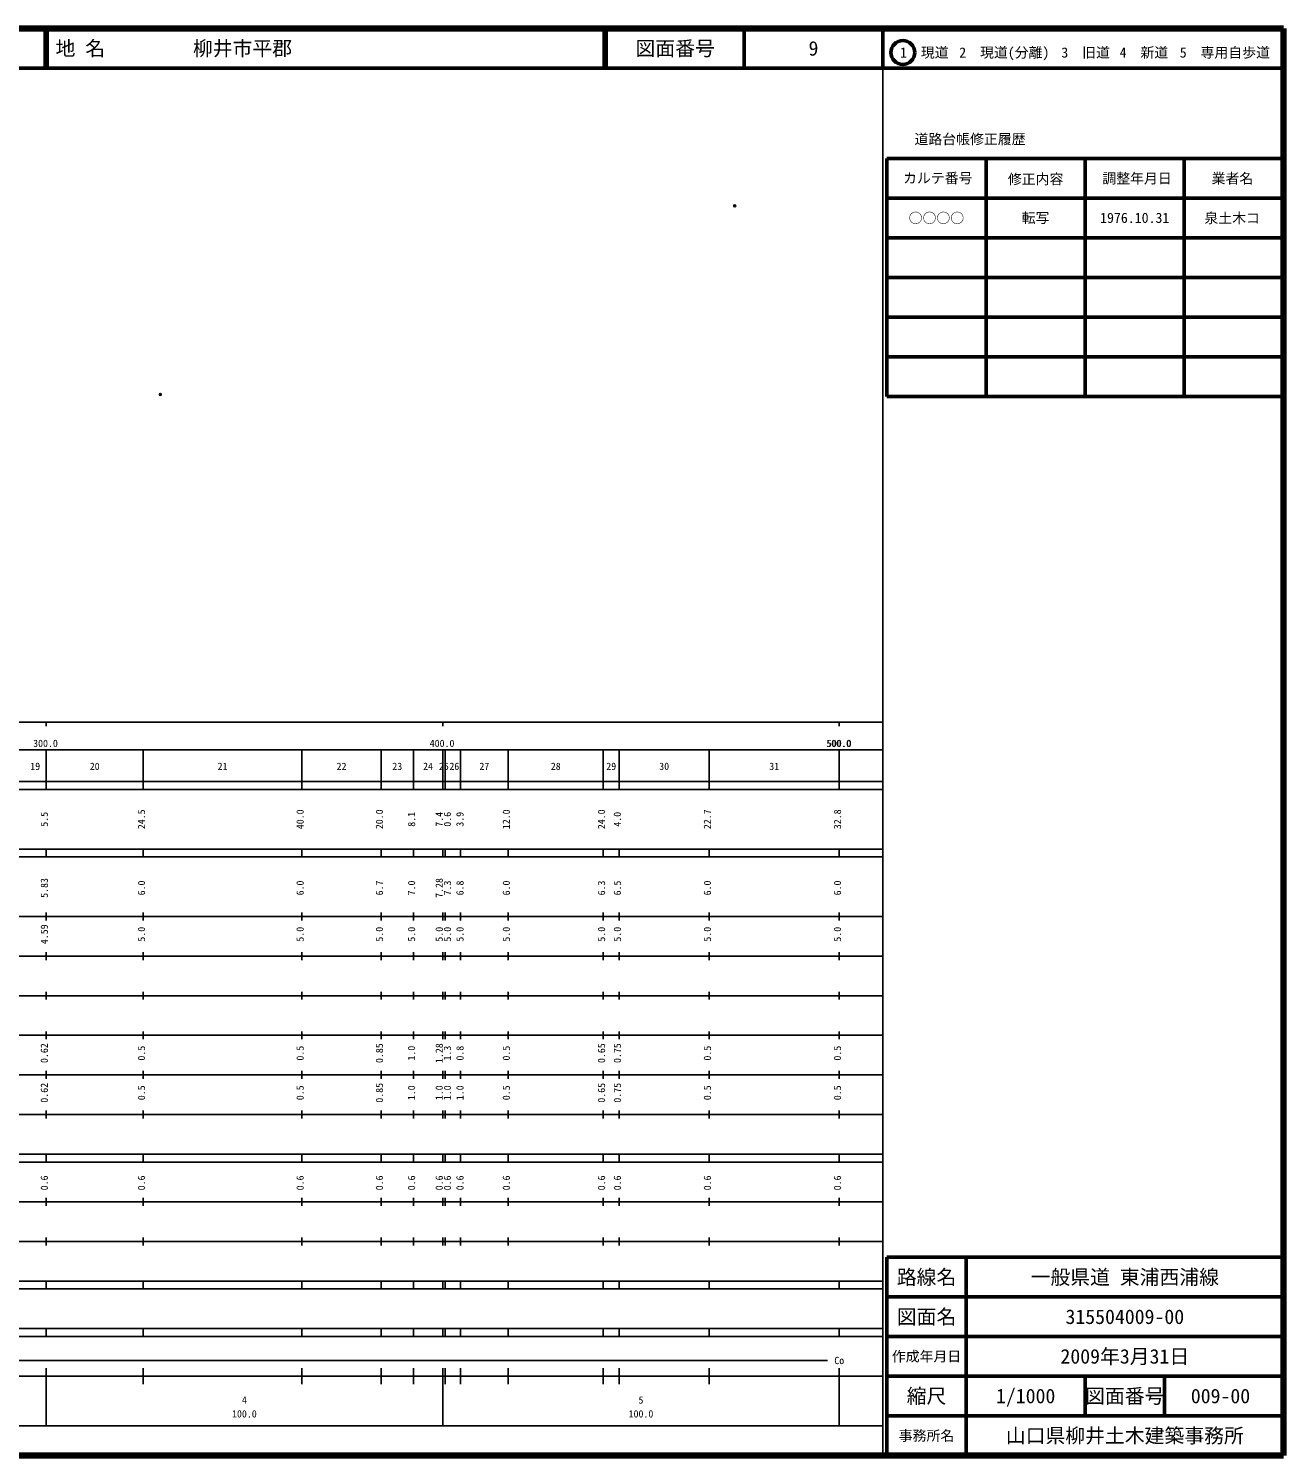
# Model space of a CAD drawing. Units: millimetres on the paper. Extents: x 40 to 680, y 20 to 380.
# Drawn here: x 363.6 to 680, y 20 to 380 of the extents above; entities that cross this region are included whole.
import ezdxf
from ezdxf.enums import TextEntityAlignment as Align

# ---------------------------------------------------------------- set-up
doc = ezdxf.new("R2010")
doc.units = ezdxf.units.MM
doc.header["$PDMODE"] = 32
doc.header["$PDSIZE"] = 0.5
doc.layers.add('M-OTRS', color=6, linetype='Continuous')
doc.layers.add('M-TTL-TXT', color=7, linetype='Continuous')
for name, color, linetype, lineweight in [('M-TTL', 2, 'Continuous', 140), ('M-TTL-BAND', 7, 'Continuous', 25), ('M-TTL-FRAM', 2, 'Continuous', 50), ('M-TTL-LINE', 7, 'Continuous', 50)]:
    doc.layers.add(name, color=color, linetype=linetype, lineweight=lineweight)
doc.styles.add('ＭＳ ゴシック', font='')
doc.styles.get('ＭＳ ゴシック').set_extended_font_data('MS Gothic')

msp = doc.modelspace()

# ---------------------------------------------------------------- linework, layer by layer
at = {"layer": 'M-OTRS'}
for p in [(541.626, 335.274), (396.8, 287.695)]:
    msp.add_point(p, dxfattribs=at)
at = {"layer": 'M-TTL'}
for p, q in [((680, 380), (40, 380)), ((680, 20), (680, 380)), ((40, 20), (680, 20))]:
    msp.add_line(p, q, dxfattribs=at)
at = {"layer": 'M-TTL-BAND'}
for p, q in [((579, 20), (579, 370)), ((40, 205), (579, 205)), ((368, 205), (368, 204)), ((468, 205), (468, 204)), ((568, 205), (568, 204)), ((68, 198), (579, 198)), ((368, 188), (368, 198)), ((392.5, 188), (392.5, 198)), ((432.5, 188), (432.5, 198)), ((452.5, 188), (452.5, 198)), ((460.6, 188), (460.6, 198)), ((468, 188), (468, 198)), ((468.6, 188), (468.6, 198)), ((472.5, 188), (472.5, 198)), ((484.5, 188), (484.5, 198)), ((508.5, 188), (508.5, 198)), ((512.5, 188), (512.5, 198)), ((535.2, 188), (535.2, 198)), ((568, 188), (568, 198)), ((40, 190), (579, 190)), ((40, 188), (579, 188)), ((40, 173), (579, 173)), ((368, 171), (368, 173)), ((392.5, 171), (392.5, 173)), ((432.5, 171), (432.5, 173)), ((452.5, 171), (452.5, 173)), ((460.6, 171), (460.6, 173)), ((468, 171), (468, 173)), ((468.6, 171), (468.6, 173)), ((472.5, 171), (472.5, 173)), ((484.5, 171), (484.5, 173)), ((508.5, 171), (508.5, 173)), ((512.5, 171), (512.5, 173)), ((535.2, 171), (535.2, 173)), ((568, 171), (568, 173)), ((40, 171), (579, 171)), ((40, 156), (579, 156)), ((368, 155), (368, 157)), ((392.5, 155), (392.5, 157)), ((432.5, 155), (432.5, 157)), ((452.5, 155), (452.5, 157)), ((460.6, 155), (460.6, 157)), ((468, 155), (468, 157)), ((468.6, 155), (468.6, 157)), ((472.5, 155), (472.5, 157)), ((484.5, 155), (484.5, 157)), ((508.5, 155), (508.5, 157)), ((512.5, 155), (512.5, 157)), ((535.2, 155), (535.2, 157)), ((568, 155), (568, 157)), ((46, 146), (579, 146)), ((368, 145), (368, 147)), ((392.5, 145), (392.5, 147)), ((432.5, 145), (432.5, 147)), ((452.5, 145), (452.5, 147)), ((460.6, 145), (460.6, 147)), ((468, 145), (468, 147)), ((468.6, 145), (468.6, 147)), ((472.5, 145), (472.5, 147)), ((484.5, 145), (484.5, 147)), ((508.5, 145), (508.5, 147)), ((512.5, 145), (512.5, 147)), ((535.2, 145), (535.2, 147)), ((568, 145), (568, 147)), ((368, 135), (368, 137)), ((392.5, 135), (392.5, 137)), ((432.5, 135), (432.5, 137)), ((452.5, 135), (452.5, 137)), ((460.6, 135), (460.6, 137)), ((468, 135), (468, 137)), ((468.6, 135), (468.6, 137)), ((472.5, 135), (472.5, 137)), ((484.5, 135), (484.5, 137)), ((508.5, 135), (508.5, 137)), ((512.5, 135), (512.5, 137)), ((535.2, 135), (535.2, 137)), ((568, 135), (568, 137)), ((52, 136), (579, 136)), ((46, 126), (579, 126)), ((368, 125), (368, 127)), ((392.5, 125), (392.5, 127)), ((432.5, 125), (432.5, 127)), ((452.5, 125), (452.5, 127)), ((460.6, 125), (460.6, 127)), ((468, 125), (468, 127)), ((468.6, 125), (468.6, 127)), ((472.5, 125), (472.5, 127)), ((484.5, 125), (484.5, 127)), ((508.5, 125), (508.5, 127)), ((512.5, 125), (512.5, 127)), ((535.2, 125), (535.2, 127)), ((568, 125), (568, 127)), ((52, 116), (579, 116)), ((368, 115), (368, 117)), ((392.5, 115), (392.5, 117)), ((432.5, 115), (432.5, 117)), ((452.5, 115), (452.5, 117)), ((460.6, 115), (460.6, 117)), ((468, 115), (468, 117)), ((468.6, 115), (468.6, 117)), ((472.5, 115), (472.5, 117)), ((484.5, 115), (484.5, 117)), ((508.5, 115), (508.5, 117)), ((512.5, 115), (512.5, 117)), ((535.2, 115), (535.2, 117)), ((568, 115), (568, 117)), ((46, 106), (579, 106)), ((368, 105), (368, 107)), ((392.5, 105), (392.5, 107)), ((432.5, 105), (432.5, 107)), ((452.5, 105), (452.5, 107)), ((460.6, 105), (460.6, 107)), ((468, 105), (468, 107)), ((468.6, 105), (468.6, 107)), ((472.5, 105), (472.5, 107)), ((484.5, 105), (484.5, 107)), ((508.5, 105), (508.5, 107)), ((512.5, 105), (512.5, 107)), ((535.2, 105), (535.2, 107)), ((568, 105), (568, 107)), ((40, 96), (579, 96)), ((40, 94), (579, 94)), ((368, 94), (368, 96)), ((392.5, 94), (392.5, 96)), ((432.5, 94), (432.5, 96)), ((452.5, 94), (452.5, 96)), ((460.6, 94), (460.6, 96)), ((468, 94), (468, 96)), ((468.6, 94), (468.6, 96)), ((472.5, 94), (472.5, 96)), ((484.5, 94), (484.5, 96)), ((508.5, 94), (508.5, 96)), ((512.5, 94), (512.5, 96)), ((535.2, 94), (535.2, 96)), ((568, 94), (568, 96)), ((49, 84), (579, 84)), ((368, 83), (368, 85)), ((392.5, 83), (392.5, 85)), ((432.5, 83), (432.5, 85)), ((452.5, 83), (452.5, 85)), ((460.6, 83), (460.6, 85)), ((468, 83), (468, 85)), ((468.6, 83), (468.6, 85)), ((472.5, 83), (472.5, 85)), ((484.5, 83), (484.5, 85)), ((508.5, 83), (508.5, 85)), ((512.5, 83), (512.5, 85)), ((535.2, 83), (535.2, 85)), ((568, 83), (568, 85)), ((40, 74), (579, 74)), ((368, 73), (368, 75)), ((392.5, 73), (392.5, 75)), ((432.5, 73), (432.5, 75)), ((452.5, 73), (452.5, 75)), ((460.6, 73), (460.6, 75)), ((468, 73), (468, 75)), ((468.6, 73), (468.6, 75)), ((472.5, 73), (472.5, 75)), ((484.5, 73), (484.5, 75)), ((508.5, 73), (508.5, 75)), ((512.5, 73), (512.5, 75)), ((535.2, 73), (535.2, 75)), ((568, 73), (568, 75)), ((40, 64), (579, 64)), ((40, 62), (579, 62)), ((368, 62), (368, 64)), ((392.5, 62), (392.5, 64)), ((432.5, 62), (432.5, 64)), ((452.5, 62), (452.5, 64)), ((460.6, 62), (460.6, 64)), ((468, 62), (468, 64)), ((468.6, 62), (468.6, 64)), ((472.5, 62), (472.5, 64)), ((484.5, 62), (484.5, 64)), ((508.5, 62), (508.5, 64)), ((512.5, 62), (512.5, 64)), ((535.2, 62), (535.2, 64)), ((568, 62), (568, 64)), ((40, 52), (579, 52)), ((368, 50), (368, 52)), ((392.5, 50), (392.5, 52)), ((432.5, 50), (432.5, 52)), ((452.5, 50), (452.5, 52)), ((460.6, 50), (460.6, 52)), ((468, 50), (468, 52)), ((468.6, 50), (468.6, 52)), ((472.5, 50), (472.5, 52)), ((484.5, 50), (484.5, 52)), ((508.5, 50), (508.5, 52)), ((512.5, 50), (512.5, 52)), ((535.2, 50), (535.2, 52)), ((568, 50), (568, 52)), ((40, 50), (579, 50)), ((71, 44), (565, 44)), ((40, 40), (579, 40)), ((368, 27.5), (368, 42)), ((392.5, 38), (392.5, 42)), ((432.5, 38), (432.5, 42)), ((452.5, 38), (452.5, 42)), ((460.6, 38), (460.6, 42)), ((468, 27.5), (468, 42)), ((468.6, 38), (468.6, 42)), ((472.5, 38), (472.5, 42)), ((484.5, 38), (484.5, 42)), ((508.5, 38), (508.5, 42)), ((512.5, 38), (512.5, 42)), ((535.2, 38), (535.2, 42)), ((568, 27.5), (568, 42)), ((68, 27.5), (579, 27.5))]:
    msp.add_line(p, q, dxfattribs=at)
at = {"layer": 'M-TTL-FRAM'}
for p, q in [((580, 347.197), (580, 287.197)), ((580, 347.197), (680, 347.197)), ((580, 287.197), (680, 287.197)), ((680, 70), (580, 70)), ((580, 70), (580, 20))]:
    msp.add_line(p, q, dxfattribs=at)
at = {"layer": 'M-TTL-LINE'}
for p, q in [((367.75, 380), (367.75, 370)), ((368.25, 380), (368.25, 370)), ((508.747, 380), (508.747, 370)), ((509.247, 380), (509.247, 370)), ((543.997, 380), (543.997, 370)), ((579, 380), (579, 370)), ((40, 370), (680, 370)), ((605, 347.197), (605, 287.197)), ((630, 347.197), (630, 287.197)), ((655, 347.197), (655, 287.197)), ((580, 337.197), (680, 337.197)), ((580, 327.197), (680, 327.197)), ((580, 317.197), (680, 317.197)), ((580, 307.197), (680, 307.197)), ((580, 297.197), (680, 297.197)), ((600, 70), (600, 20)), ((680, 60), (580, 60)), ((680, 50), (580, 50)), ((680, 40), (580, 40)), ((630, 40), (630, 30)), ((650, 40), (650, 30)), ((680, 30), (580, 30))]:
    msp.add_line(p, q, dxfattribs=at)
msp.add_circle((584.031, 373.958), 3, dxfattribs=at)

# ---------------------------------------------------------------- texts
at = {"layer": 'M-TTL-BAND', "style": 'ＭＳ ゴシック'}
for s, p in [('300.0', (367.844, 198.195)), ('400.0', (467.844, 198.195)), ('500.0', (567.844, 198.195)), ('500.0', (568, 198.195)), ('19', (365.25, 192.405)), ('20', (380.25, 192.405)), ('21', (412.5, 192.405)), ('22', (442.5, 192.405)), ('23', (456.55, 192.405)), ('24', (464.3, 192.405)), ('25', (468.3, 192.405)), ('26', (470.937, 192.405)), ('27', (478.5, 192.405)), ('28', (496.5, 192.405)), ('29', (510.5, 192.405)), ('30', (523.85, 192.405)), ('31', (551.6, 192.405)), ('Co', (568, 42.5)), ('4', (418, 32.523)), ('5', (518, 32.523)), ('100.0', (418, 29.033)), ('100.0', (518, 29.033))]:
    msp.add_text(s, height=1.833, dxfattribs=at).set_placement(p, align=Align.BOTTOM_CENTER)
for s, p in [('5.5', (369, 180.5)), ('24.5', (393.5, 180.5)), ('40.0', (433.5, 180.5)), ('20.0', (453.5, 180.5)), ('8.1', (461.6, 180.5)), ('7.4', (468.58, 180.5)), ('0.6', (470.656, 180.5)), ('3.9', (473.812, 180.5)), ('12.0', (485.5, 180.5)), ('24.0', (509.5, 180.5)), ('4.0', (513.5, 180.5)), ('22.7', (536.2, 180.5)), ('32.8', (569, 180.5)), ('5.83', (369, 163.174)), ('6.0', (393.5, 163.174)), ('6.0', (433.5, 163.174)), ('6.7', (453.5, 163.174)), ('7.0', (461.6, 163.174)), ('7.28', (468.58, 163.174)), ('7.3', (470.656, 163.174)), ('6.8', (473.812, 163.174)), ('6.0', (485.5, 163.174)), ('6.3', (509.5, 163.174)), ('6.5', (513.5, 163.174)), ('6.0', (536.2, 163.174)), ('6.0', (569, 163.174)), ('4.59', (369, 151.5)), ('5.0', (393.5, 151.5)), ('5.0', (433.5, 151.5)), ('5.0', (453.5, 151.5)), ('5.0', (461.6, 151.5)), ('5.0', (468.58, 151.5)), ('5.0', (470.656, 151.5)), ('5.0', (473.812, 151.5)), ('5.0', (485.5, 151.5)), ('5.0', (509.5, 151.5)), ('5.0', (513.5, 151.5)), ('5.0', (536.2, 151.5)), ('5.0', (569, 151.5)), ('0.62', (369, 121.5)), ('0.5', (393.5, 121.5)), ('0.5', (433.5, 121.5)), ('0.85', (453.5, 121.5)), ('1.0', (461.6, 121.5)), ('1.28', (468.58, 121.5)), ('1.3', (470.656, 121.5)), ('0.8', (473.812, 121.5)), ('0.5', (485.5, 121.5)), ('0.65', (509.5, 121.5)), ('0.75', (513.5, 121.5)), ('0.5', (536.2, 121.5)), ('0.5', (569, 121.5)), ('0.62', (369, 111.5)), ('0.5', (393.5, 111.5)), ('0.5', (433.5, 111.5)), ('0.85', (453.5, 111.5)), ('1.0', (461.6, 111.5)), ('1.0', (468.58, 111.5)), ('1.0', (470.656, 111.5)), ('1.0', (473.812, 111.5)), ('0.5', (485.5, 111.5)), ('0.65', (509.5, 111.5)), ('0.75', (513.5, 111.5)), ('0.5', (536.2, 111.5)), ('0.5', (569, 111.5)), ('0.6', (369, 88.764)), ('0.6', (393.5, 88.764)), ('0.6', (433.5, 88.764)), ('0.6', (453.5, 88.764)), ('0.6', (461.6, 88.764)), ('0.6', (468.58, 88.764)), ('0.6', (470.656, 88.764)), ('0.6', (473.812, 88.764)), ('0.6', (485.5, 88.764)), ('0.6', (509.5, 88.764)), ('0.6', (513.5, 88.764)), ('0.6', (536.2, 88.764)), ('0.6', (569, 88.764))]:
    msp.add_text(s, height=1.833, rotation=90, dxfattribs=at).set_placement(p, align=Align.BOTTOM_CENTER)
at = {"layer": 'M-TTL-TXT', "style": 'ＭＳ ゴシック'}
for s, p in [('地 名', (370.38, 375)), ('柳井市平郡', (405.024, 375))]:
    msp.add_text(s, height=3.666, dxfattribs=at).set_placement(p, align=Align.MIDDLE_LEFT)
for s, height, p in [('図面番号', 3.666, (526.622, 375)), ('9', 3.666, (561.497, 375)), ('1\u3000現道', 2.566, (589.448, 373.958)), ('2\u3000現道(分離)', 2.566, (609.619, 373.958)), ('3\u3000旧道', 2.566, (630.121, 373.958)), ('4\u3000新道', 2.566, (644.824, 373.958)), ('5\u3000専用自歩道', 2.566, (665.228, 373.958)), ('道路台帳修正履歴', 2.566, (600.968, 352.113)), ('カルテ番号', 2.566, (592.839, 342.277)), ('修正内容', 2.566, (617.509, 342.023)), ('調整年月日', 2.566, (643.089, 342.197)), ('業者名', 2.566, (667.134, 342.197)), ('○○○○', 2.566, (592.5, 332.189)), ('転写', 2.566, (617.5, 332.245)), ('1976.10.31', 2.566, (642.5, 332.245)), ('泉土木コ', 2.566, (667.077, 332.189)), ('路線名', 3.666, (590, 65)), ('路線名', 3.666, (590, 65)), ('一般県道 東浦西浦線', 3.666, (640, 65)), ('図面名', 3.666, (590, 55)), ('図面名', 3.666, (590, 55)), ('315504009-00', 3.666, (640, 55)), ('2009年3月31日', 3.666, (640, 45)), ('作成年月日', 2.566, (590, 45)), ('作成年月日', 2.566, (590, 45)), ('縮尺', 3.666, (590, 35)), ('縮尺', 3.666, (590, 35)), ('1/1000', 3.666, (615, 35)), ('図面番号', 3.666, (640, 35)), ('図面番号', 3.666, (640, 35)), ('009-00', 3.666, (664.125, 35)), ('事務所名', 2.566, (590, 25)), ('事務所名', 2.566, (590, 25)), ('山口県柳井土木建築事務所', 3.666, (640, 25))]:
    msp.add_text(s, height=height, dxfattribs=at).set_placement(p, align=Align.MIDDLE_CENTER)

doc.saveas('drawing.dxf')
